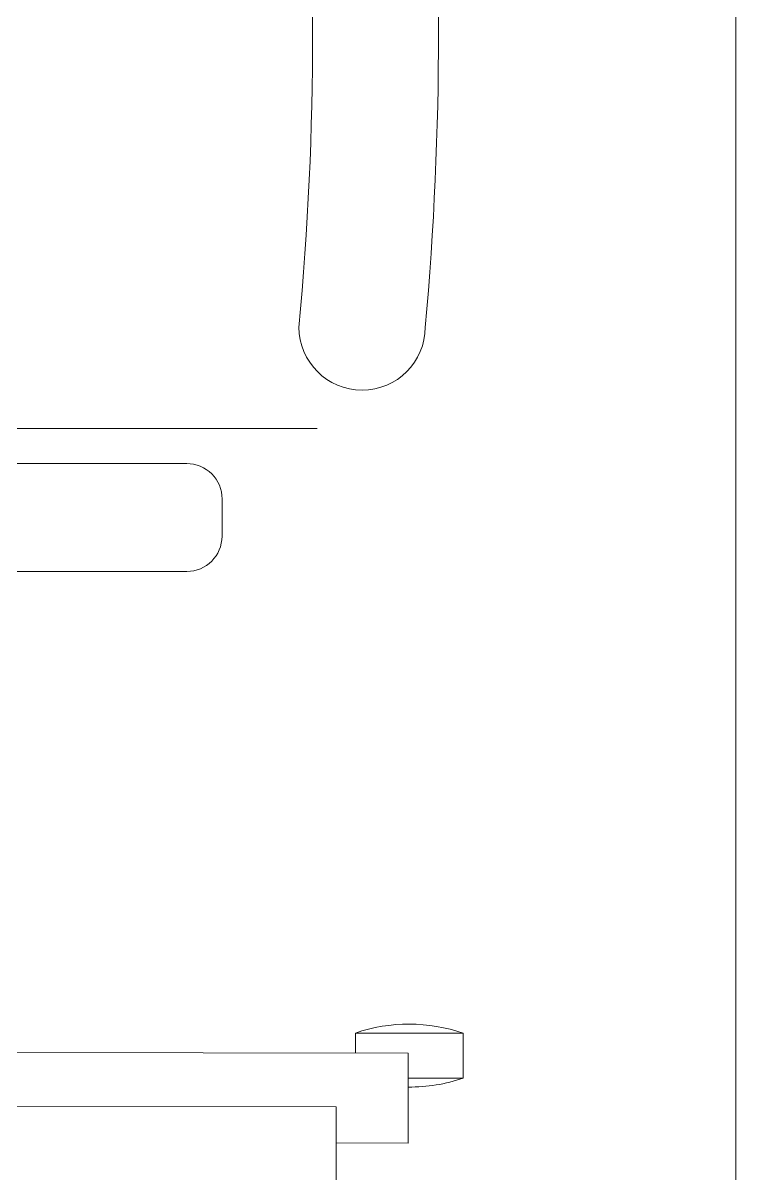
# Model space of a CAD drawing. Header units: millimetres. Extents: x -160614 to 59925, y -157025 to 0.
# Drawn here: x -33849 to -33452, y -114975 to -114335 of the extents above; entities that cross this region are included whole.
import ezdxf

# ---------------------------------------------------------------- set-up
doc = ezdxf.new("R2010")
doc.units = ezdxf.units.MM
doc.header["$LTSCALE"] = 8
doc.layers.get('0').update_dxf_attribs({"color": 9, "lineweight": 5})
for name, color, linetype, lineweight in [('72_EGR_EQP_TAG', 9, 'Continuous', 5), ('LOADING', 9, 'Continuous', 5), ('TME-MEDICAL EQUIPMENT', 9, 'Continuous', 13), ('Walls', 9, 'Continuous', 5)]:
    doc.layers.add(name, color=color, linetype=linetype, lineweight=lineweight)
doc.layers.get('0').off()
doc.layers.get('0').freeze()

# ---------------------------------------------------------------- blocks, each defined once
blk = doc.blocks.new('workstation')
at = {"layer": 'LOADING'}
for p, q in [((2804.249, -1055.787, 0), (2804.35, -994.788, 0)), ((2800.244, -1058.781, 0), (2800.252, -1053.781, 0)), ((2800.252, -1053.781, 0), (2804.252, -1053.787, 0)), ((2854.249, -1055.87, 0), (2804.249, -1055.787, 0)), ((2797.185, -1059.887, 0), (2797.189, -1057.387, 0)), ((2800.246, -1057.392, 0), (2797.189, -1057.387, 0)), ((2800.244, -1058.781, 0), (2858.244, -1058.877, 0)), ((2803.185, -1059.897, 0), (2803.186, -1058.786, 0)), ((2803.185, -1059.897, 0), (2797.185, -1059.887, 0))]:
    blk.add_line(p, q, dxfattribs=at)
for centre, start, end in [((2800.174, -1066.142, 0), 89.54848, 108.82976), ((2800.199, -1051.142, 0), 250.98047, 288.82976)]:
    blk.add_arc(centre, 9.25, start, end, dxfattribs=at)
blk = doc.blocks.new('GF21018-P')
for p, q in [((0.22049, 0.47563), (0.22049, 0.0675)), ((0.24001, 0.32259), (0.24001, 0.14)), ((0.30001, 0.32259), (0.30001, 0.14)), ((0.25963, 0.12039), (0.2804, 0.12039))]:
    blk.add_line(p, q)
for centre, radius, start, end in [((0.25963, 0.14), 0.01962, 180, 270), ((0.2804, 0.14), 0.01962, 270, 0), ((0, 1.84674), 1.77674, 264.69456, 275.30527), ((0.16409, 0.0425), 0.03511, 270, 90), ((0, 1.83136), 1.83136, 264.85322, 275.14698)]:
    blk.add_arc(centre, radius, start, end)
blk = doc.blocks.new('1stF')
at = {"layer": 'Walls', "color": 9}
blk.add_line((-33452.34, -111862.61, 0.1), (-33452.34, -115862.61, 0.1), dxfattribs=at)
at = {"layer": 'LOADING', "color": 9, "extrusion": (7.77426e-06, 2.24021e-05, 1), "xscale": -1000, "yscale": 1000, "zscale": 1000, "rotation": 90.00141075505213}
blk.add_blockref('GF21018-P', (-33617.73, -114340.2, -2.83), dxfattribs=at)
at = {"layer": 'TME-MEDICAL EQUIPMENT', "color": 9, "xscale": 10, "yscale": 10, "zscale": 10, "rotation": 180}
blk.add_blockref('workstation', (-5632.12, -125495.84, 0), dxfattribs=at)

msp = doc.modelspace()

# ---------------------------------------------------------------- block references
at = {"layer": '72_EGR_EQP_TAG'}
msp.add_blockref('1stF', (0, 0), dxfattribs=at)

doc.saveas('drawing.dxf')
